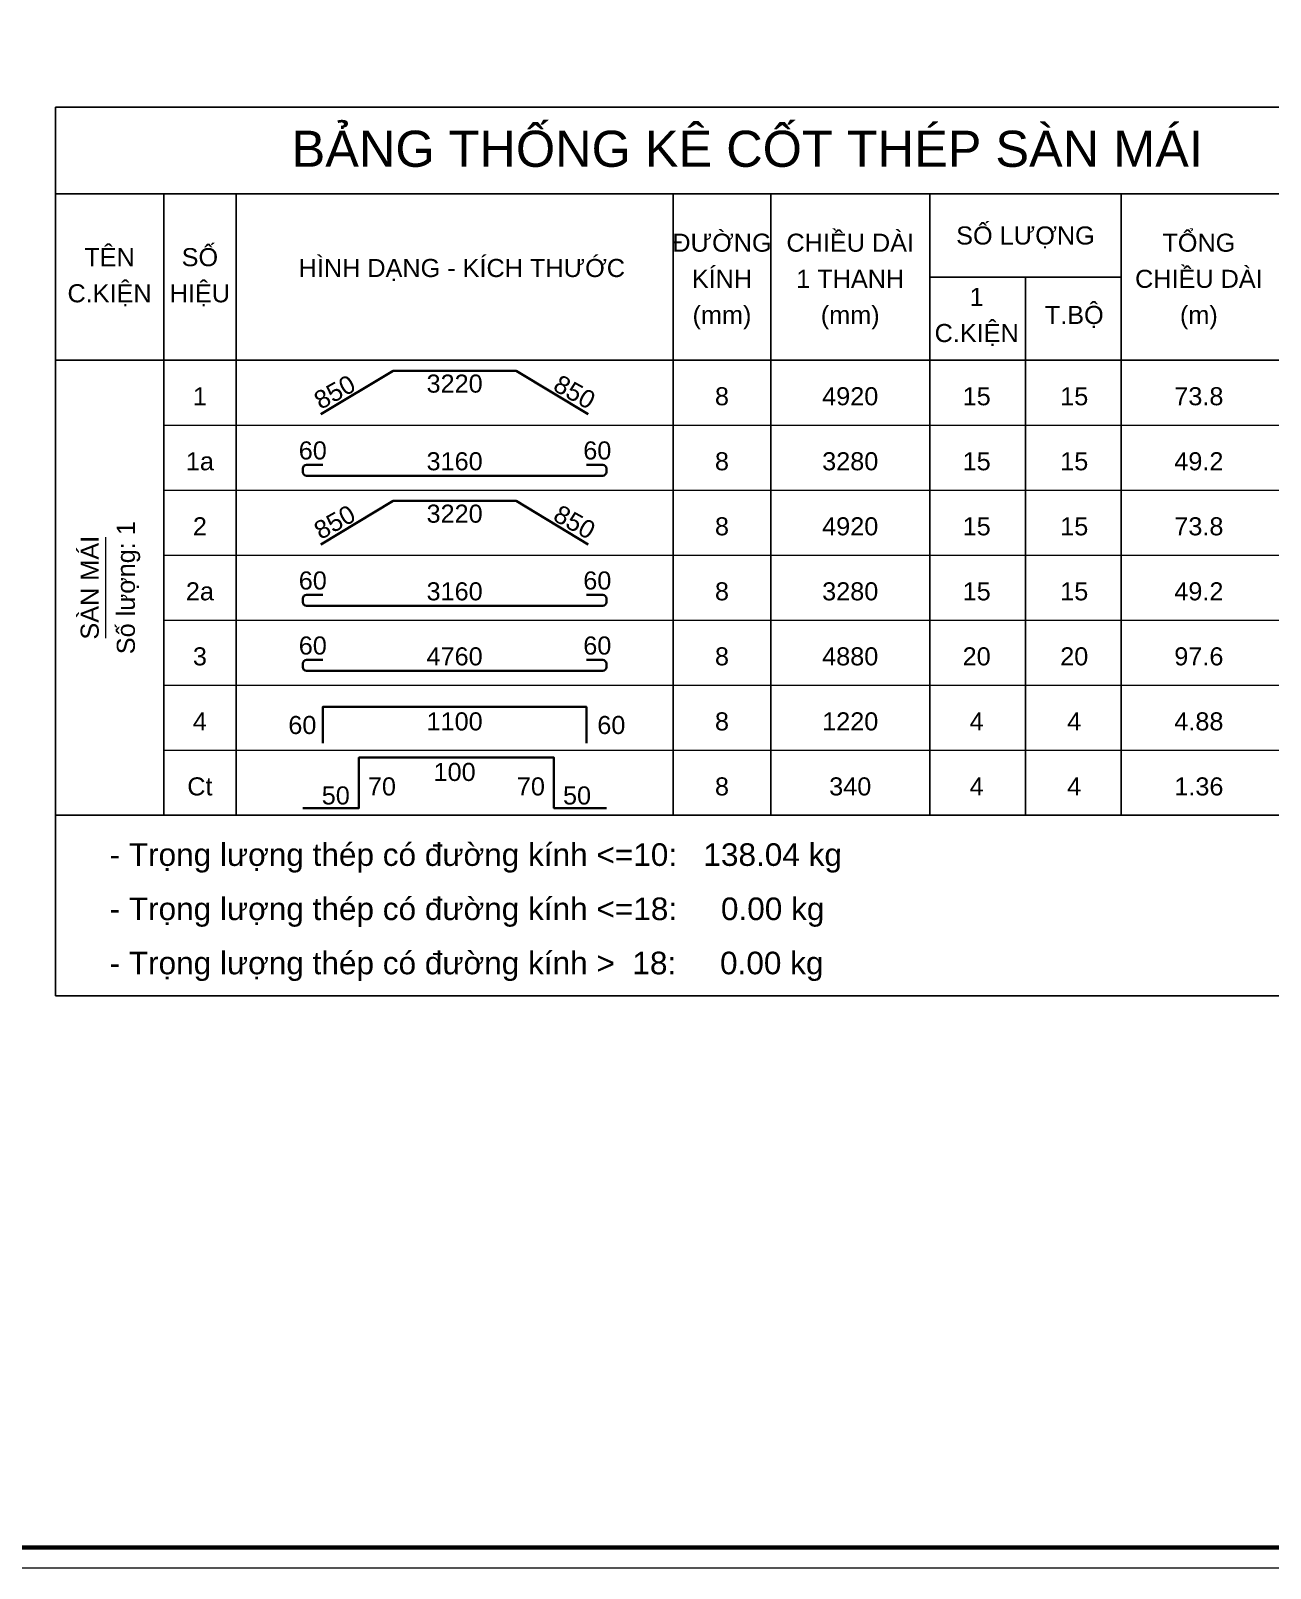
# Model space of a CAD drawing. Header units: millimetres. Extents: x 19378 to 572383, y -1120116 to -527168.
# Drawn here: x 219888 to 224698, y -560227 to -554261 of the extents above; entities that cross this region are included whole.
import ezdxf
from ezdxf.enums import TextEntityAlignment as Align

# ---------------------------------------------------------------- set-up
doc = ezdxf.new("R2010")
doc.units = ezdxf.units.MM
doc.header["$MEASUREMENT"] = 0
doc.linetypes.add('HIDDEN', pattern=[0.375, 0.25, -0.125])
doc.layers.get('Defpoints').update_dxf_attribs({"color": 1})
doc.layers.add('Khungten_LCDI', color=7, linetype='Continuous')
for name, color, linetype, lineweight in [('LC MANH DUT', 35, 'HIDDEN', 5), ('LC Net dam 1', 30, 'Continuous', 30), ('LC Net thay', 7, 'Continuous', 25), ('LC Text1', 3, 'Continuous', 20)]:
    doc.layers.add(name, color=color, linetype=linetype, lineweight=lineweight)
doc.styles.add('Hoa', font='micross.ttf')
doc.styles.add('Khungten', font='VHAVAN.TTF', dxfattribs={"width": 0.9, "height": 5000})
doc.styles.add('Thuong', font='micross.ttf')
doc.styles.add('Title', font='VHBLACK.TTF', dxfattribs={"width": 0.8})

# ---------------------------------------------------------------- blocks, each defined once
blk = doc.blocks.new('Nha o can bo nhan vien Trung doan')
at = {"layer": 'Defpoints', "lineweight": 0}
blk.add_lwpolyline([(-1200, -14850), (-1200, 14850), (40800, 14850), (40800, -14850)], close=True, dxfattribs=at)
at = {"layer": 'Khungten_LCDI', "color": 5, "lineweight": 60}
blk.add_lwpolyline([(0, -14650), (0, 14650), (40600, 14650), (40600, -14650)], close=True, dxfattribs=at)
at = {"color": 7, "style": 'Khungten', "width": 0.8}
for tag, p in [('REVISION', (39499, -10746)), ('NGAYHT', (39576, -11636))]:
    blk.add_attdef(tag, text='', height=200, dxfattribs=at).set_placement(p, align=Align.CENTER)
at = {"layer": 'LC Text1', "style": 'Title', "width": 1.485915}
for tag, p, p2 in [('TENBANVE1', (36913, -8886), (40339, -8886)), ('TENBANVE2', (36913, -9562), (40339, -9562))]:
    blk.add_attdef(tag, text='', height=250, dxfattribs=at).set_placement(p, p2, align=Align.FIT)
at = {"layer": 'LC Text1', "style": 'Title', "width": 0.7}
blk.add_attdef('SOBANVE', text='', height=250, dxfattribs=at).set_placement((39562, -13896), align=Align.CENTER)

msp = doc.modelspace()

# ---------------------------------------------------------------- linework, layer by layer
at = {"layer": 'LC MANH DUT'}
for p, q in [((220404.2, -555791.3), (225353, -555791.3)), ((220404.2, -556043.7), (225353, -556043.7)), ((220404.2, -556296), (225353, -556296)), ((220404.2, -556548.4), (225353, -556548.4)), ((220404.2, -556800.7), (225353, -556800.7)), ((220404.2, -557053.1), (225353, -557053.1)), ((220404.2, -557305.4), (225353, -557305.4))]:
    msp.add_line(p, q, dxfattribs=at)
at = {"layer": 'LC Net dam 1'}
for points in [[(221014.1, -555749.3), (221294.5, -555581.1), (221771.1, -555581.1), (222051.5, -555749.3)], [(221014.1, -556254), (221294.5, -556085.7), (221771.1, -556085.7), (222051.5, -556254)], [(221021.1, -557025), (221021.1, -556884.8), (222044.5, -556884.8), (222044.5, -557025)], [(220944, -557277.4), (221161.3, -557277.4), (221161.3, -557081.1), (221918.3, -557081.1), (221918.3, -557277.4), (222121.6, -557277.4)]]:
    msp.add_lwpolyline(points, dxfattribs=at)
for points in [[(221021.1, -555945.6), (220958, -555945.6, 0.414214), (220944, -555959.6), (220944, -555973.6, 0.414214), (220958, -555987.6), (222107.6, -555987.6, 0.414214), (222121.6, -555973.6), (222121.6, -555959.6, 0.414214), (222107.6, -555945.6), (222044.5, -555945.6)], [(221021.1, -556450.2), (220958, -556450.2, 0.414214), (220944, -556464.3), (220944, -556478.3, 0.414214), (220958, -556492.3), (222107.6, -556492.3, 0.414214), (222121.6, -556478.3), (222121.6, -556464.3, 0.414214), (222107.6, -556450.2), (222044.5, -556450.2)], [(221021.1, -556702.6), (220958, -556702.6, 0.414214), (220944, -556716.6), (220944, -556730.6, 0.414214), (220958, -556744.6), (222107.6, -556744.6, 0.414214), (222121.6, -556730.6), (222121.6, -556716.6, 0.414214), (222107.6, -556702.6), (222044.5, -556702.6)]]:
    msp.add_lwpolyline(points, format="xyb", dxfattribs=at)
at = {"layer": 'LC Net thay'}
for p, q in [((219983.7, -554557.7), (225353, -554557.7)), ((219983.7, -554557.7), (219983.7, -558006.4)), ((219983.7, -554894.1), (225353, -554894.1)), ((220404.2, -554894.1), (220404.2, -557305.4)), ((220684.6, -554894.1), (220684.6, -557305.4)), ((222380.9, -554894.1), (222380.9, -557305.4)), ((222759.5, -554894.1), (222759.5, -557305.4)), ((223376.3, -554894.1), (223376.3, -557305.4)), ((224119.3, -554894.1), (224119.3, -557305.4)), ((223376.3, -555216.6), (224119.3, -555216.6)), ((223747.8, -555216.6), (223747.8, -557305.4)), ((219983.7, -555539), (225353, -555539)), ((219983.7, -557305.4), (225353, -557305.4)), ((219983.7, -557305.4), (225353, -557305.4)), ((219983.7, -558006.4), (225353, -558006.4))]:
    msp.add_line(p, q, dxfattribs=at)
at = {"layer": 'LC Text1'}
msp.add_line((220179.9, -556618.5), (220179.9, -556225.9), dxfattribs=at)

# ---------------------------------------------------------------- block references
at = {"layer": 'LC Net thay', "xscale": 0.3999999999995706, "yscale": 0.3999999999995706, "zscale": 0.3999999999995706}
msp.add_blockref('Nha o can bo nhan vien Trung doan', (211715.6, -554287.2), dxfattribs=at)

# ---------------------------------------------------------------- texts
at = {"layer": 'LC Text1', "color": 4, "style": 'Hoa'}
msp.add_text('BẢNG THỐNG KÊ CỐT THÉP SÀN MÁI', height=140.192, dxfattribs=at).set_placement((222668.3, -554789), align=Align.CENTER)
at = {"layer": 'LC Text1'}
for s, height, style, p in [('ĐƯỜNG', 70.1, 'Hoa', (222570.2, -555118.4)), ('CHIỀU DÀI', 70.1, 'Hoa', (223067.9, -555118.4)), ('SỐ LƯỢNG', 70.1, 'Hoa', (223747.8, -555090.4)), ('TỔNG', 70.1, 'Hoa', (224420.7, -555118.4)), ('TÊN', 70.1, 'Hoa', (220193.9, -555174.5)), ('SỐ', 70.1, 'Hoa', (220544.4, -555174.5)), ('HÌNH DẠNG - KÍCH THƯỚC', 70.096, 'Hoa', (221560.8, -555216.6)), ('KÍNH', 70.1, 'Hoa', (222570.2, -555258.6)), ('1 THANH', 70.1, 'Hoa', (223067.9, -555258.6)), ('CHIỀU DÀI', 70.1, 'Hoa', (224420.7, -555258.6)), ('C.KIỆN', 70.1, 'Hoa', (220193.9, -555314.7)), ('HIỆU', 70.1, 'Hoa', (220544.4, -555314.7)), ('1', 70.1, 'Hoa', (223558.5, -555328.7)), ('(mm)', 70.1, 'Thuong', (222570.2, -555398.8)), ('(mm)', 70.1, 'Thuong', (223067.9, -555398.8)), ('T.BỘ', 70.1, 'Hoa', (223937.1, -555398.8)), ('(m)', 70.1, 'Thuong', (224420.7, -555398.8)), ('C.KIỆN', 70.1, 'Hoa', (223558.5, -555468.9)), ('3220', 70.1, 'Hoa', (221532.8, -555665.2)), ('3220', 70.1, 'Hoa', (221532.8, -556169.9)), ('100', 70.1, 'Hoa', (221532.8, -557172.2))]:
    msp.add_text(s, height=height, dxfattribs=dict(at, style=style)).set_placement(p, align=Align.CENTER)
at = {"layer": 'LC Text1', "style": 'Hoa'}
for s, height, rotation, p in [('850', 70.1, 29.03226, (221084.2, -555693.2)), ('850', 70.1, 330.96774, (221981.4, -555693.2)), ('850', 70.1, 29.03226, (221084.2, -556197.9)), ('850', 70.1, 330.96774, (221981.4, -556197.9)), ('Số lượng: 1', 70.096, 90.00021, (220292.1, -556422.2)), ('SÀN MÁI', 70.1, 90.00021, (220151.9, -556422.2))]:
    msp.add_text(s, height=height, rotation=rotation, dxfattribs=at).set_placement(p, align=Align.CENTER)
for s, p in [('1', (220544.4, -555735.3)), ('8', (222570.2, -555735.3)), ('60', (220982.5, -555945.6)), ('60', (222086.5, -555945.6)), ('1a', (220544.4, -555987.6)), ('3160', (221532.8, -555987.6)), ('8', (222570.2, -555987.6)), ('2', (220544.4, -556240)), ('8', (222570.2, -556240)), ('2a', (220544.4, -556492.3)), ('60', (220982.5, -556450.2)), ('3160', (221532.8, -556492.3)), ('60', (222086.5, -556450.2)), ('8', (222570.2, -556492.3)), ('60', (220982.5, -556702.6)), ('60', (222086.5, -556702.6)), ('3', (220544.4, -556744.6)), ('4760', (221532.8, -556744.6)), ('8', (222570.2, -556744.6)), ('4', (220544.4, -556997)), ('1100', (221532.8, -556997)), ('8', (222570.2, -556997)), ('Ct', (220544.4, -557249.3)), ('8', (222570.2, -557249.3))]:
    msp.add_text(s, height=70.1, dxfattribs=at).set_placement(p, align=Align.BOTTOM_CENTER)
at = {"layer": 'LC Text1', "color": 7, "style": 'Hoa'}
for s, p in [('4920', (223067.9, -555735.3)), ('15', (223558.5, -555735.3)), ('15', (223937.1, -555735.3)), ('73.8', (224420.7, -555735.3)), ('3280', (223067.9, -555987.6)), ('15', (223558.5, -555987.6)), ('15', (223937.1, -555987.6)), ('49.2', (224420.7, -555987.6)), ('4920', (223067.9, -556240)), ('15', (223558.5, -556240)), ('15', (223937.1, -556240)), ('73.8', (224420.7, -556240)), ('3280', (223067.9, -556492.3)), ('15', (223558.5, -556492.3)), ('15', (223937.1, -556492.3)), ('49.2', (224420.7, -556492.3)), ('4880', (223067.9, -556744.6)), ('20', (223558.5, -556744.6)), ('20', (223937.1, -556744.6)), ('97.6', (224420.7, -556744.6)), ('1220', (223067.9, -556997)), ('4', (223558.5, -556997)), ('4', (223937.1, -556997)), ('4.88', (224420.7, -556997)), ('340', (223067.9, -557249.3)), ('4', (223558.5, -557249.3)), ('4', (223937.1, -557249.3)), ('1.36', (224420.7, -557249.3))]:
    msp.add_text(s, height=70.1, dxfattribs=at).set_placement(p, align=Align.BOTTOM_CENTER)
at = {"layer": 'LC Text1', "style": 'Hoa'}
msp.add_text('60', height=70.1, dxfattribs=at).set_placement((220996.5, -557011), align=Align.BOTTOM_RIGHT)
msp.add_text('60', height=70.1, dxfattribs=at).set_placement((222086.5, -557011), align=Align.BOTTOM_LEFT)
for s, height, p in [('70', 70.1, (221196.3, -557228.3)), ('50', 70.1, (221953.4, -557263.4)), ('- Trọng lượng thép có đường kính <=10:   138.04 kg', 87.62, (220193.9, -557501.7)), ('- Trọng lượng thép có đường kính <=18:     0.00 kg', 87.62, (220193.9, -557712)), ('- Trọng lượng thép có đường kính >  18:     0.00 kg', 87.62, (220193.9, -557922.3))]:
    msp.add_text(s, height=height, dxfattribs=at).set_placement(p)
for s, p in [('70', (221883.3, -557228.3)), ('50', (221126.2, -557263.4))]:
    msp.add_text(s, height=70.1, dxfattribs=at).set_placement(p, align=Align.RIGHT)

doc.saveas('drawing.dxf')
